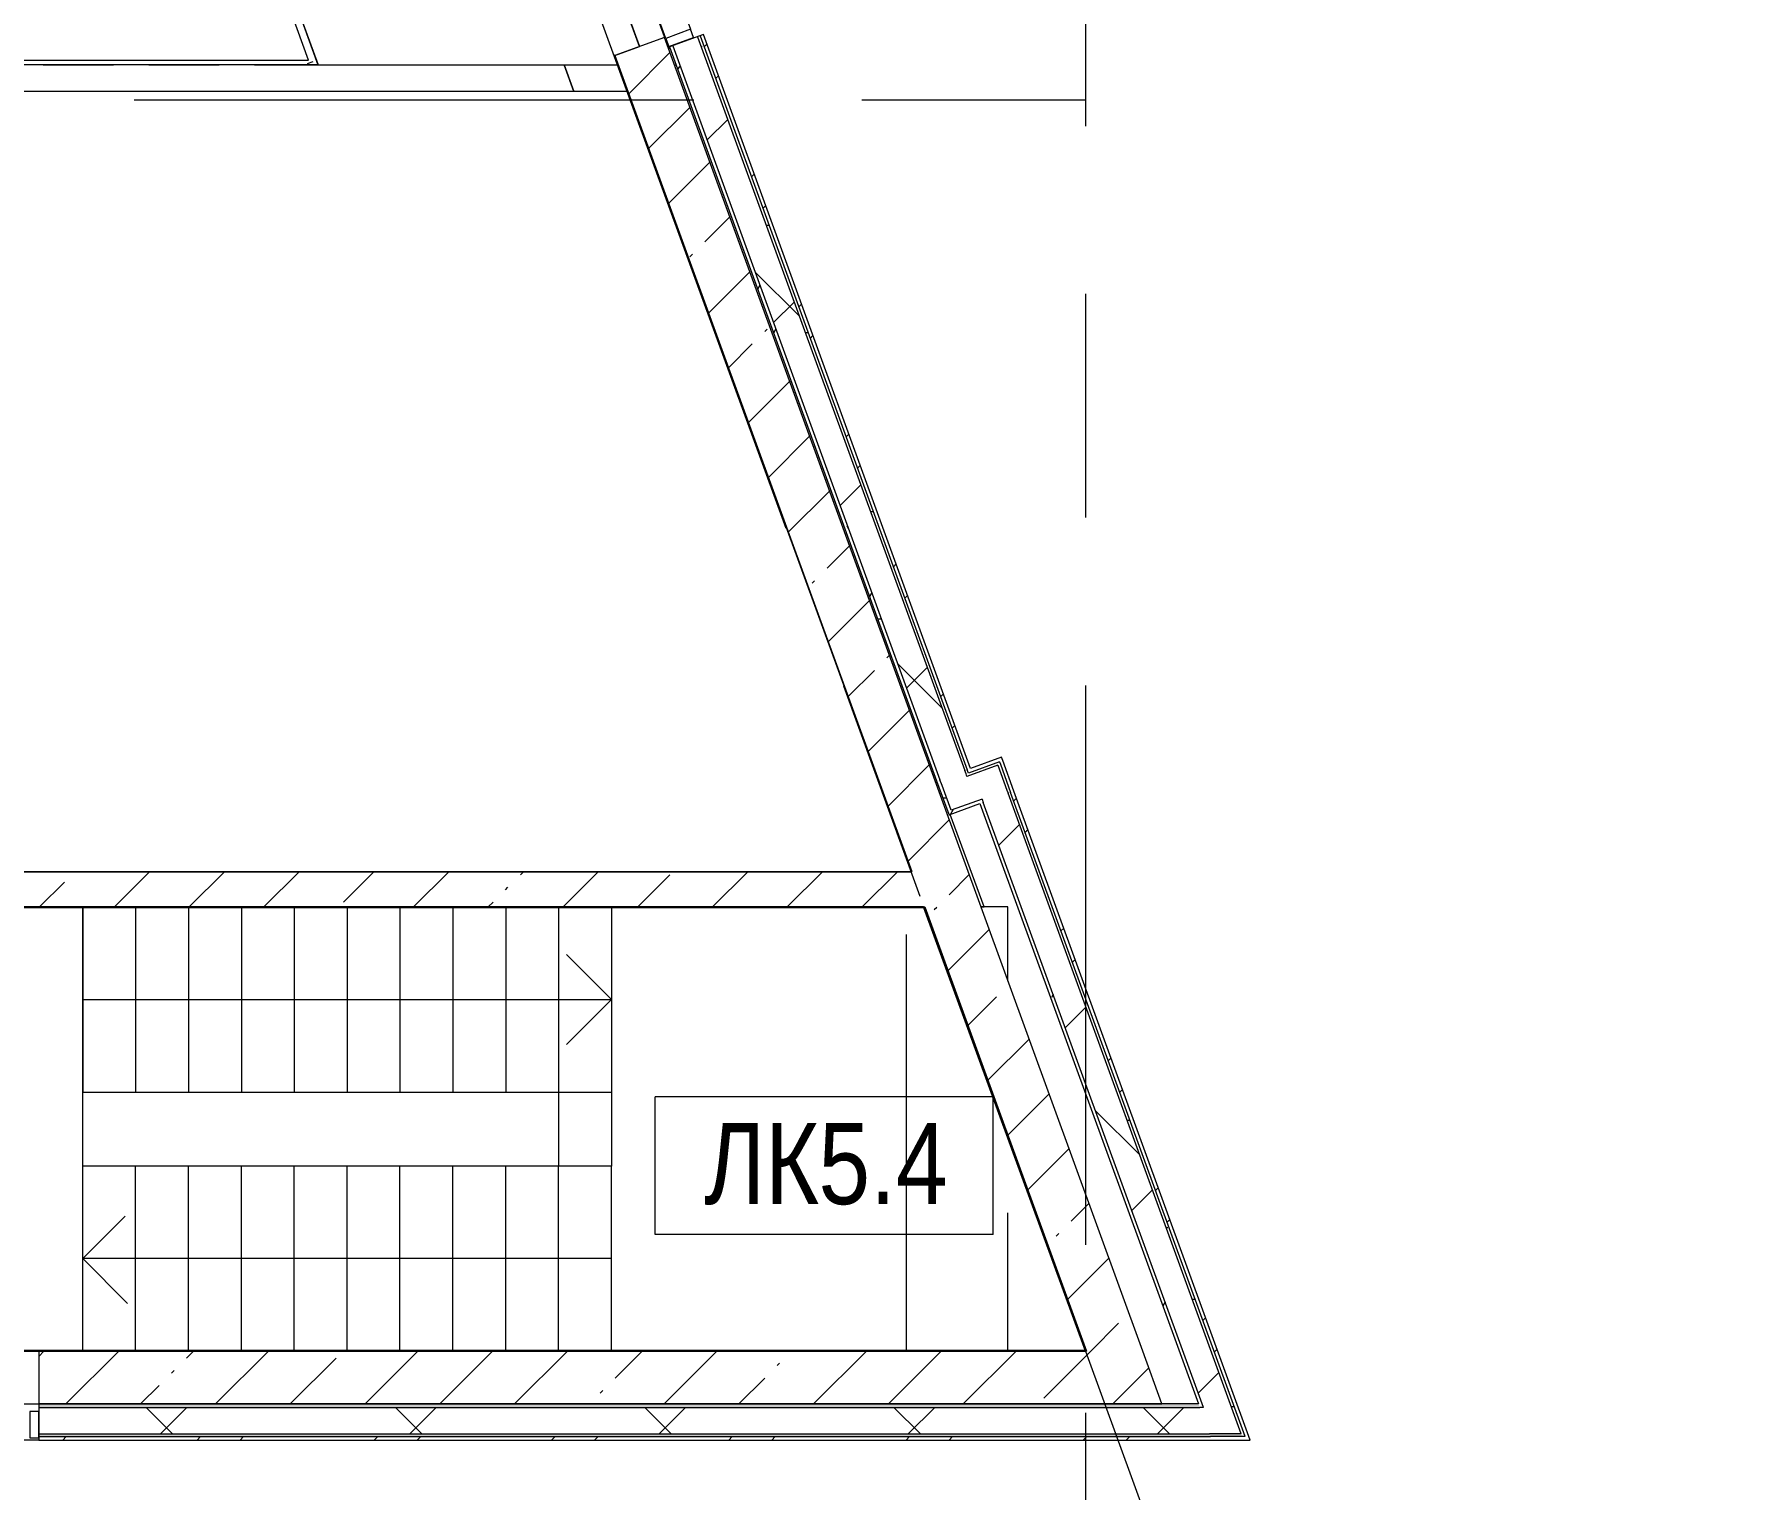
# Model space of a CAD drawing. Header units: millimetres. Extents: x 48966 to 294585, y -43515 to 30344.
# Drawn here: x 252252 to 261986, y -32170 to -23910 of the extents above; entities that cross this region are included whole.
import ezdxf

# ---------------------------------------------------------------- set-up
doc = ezdxf.new("R2010")
doc.units = ezdxf.units.MM
for name, pattern in [('IMPORT-01 Штриховая _2 мм_', [600, 400, -200]), ('Осевые', [6350, 1270, -952.5, 3175, -952.5]), ('Сверху', [793.75, 476.25, -317.5])]:
    doc.linetypes.add(name, pattern=pattern)
for name, color, linetype, lineweight in [('_Разделитель помещений_', 7, 'IMPORT-01 Штриховая _2 мм_', 9), ('Импосты витража', 7, 'Continuous', 9), ('Импосты витража-1', 7, 'Continuous', 18), ('Контуры', 7, 'Continuous', 9), ('Линии подступенков-1', 7, 'Continuous', 9), ('Линии свеса', 7, 'Continuous', 9), ('Марки помещений', 7, 'Continuous', 9), ('Общие ребра', 7, 'Continuous', 9), ('Ограждение', 7, 'Continuous', 9), ('Окна', 7, 'Continuous', 9), ('Окна-1', 7, 'Сверху', 9), ('Оси-2', 7, 'Осевые', 9), ('Перекрытия', 7, 'Continuous', 9), ('Поручни', 7, 'Continuous', 9), ('Стены', 7, 'Continuous', 9), ('Стены-1', 7, 'Continuous', 18), ('Черная _1 сплошная', 7, 'Continuous', 9), ('Штриховка разреза-1', 7, 'Continuous', 9)]:
    doc.layers.add(name, color=color, linetype=linetype, lineweight=lineweight)
doc.styles.add('Arial Narrow_1', font='Arial Narrow.ttf', dxfattribs={"height": 460})
pattern_1 = [(45, (108045.05, 0), (-424.264, 424.264), [600, -100, 20, -100]), (45, (108045.05, 424), (-424.264, 424.264), [])]
pattern_2 = [(0, (108045.05, 0), (812.8, 203.2), [67.056, -542.544, 67.056, -542.544, -3251.2]), (0, (108045.05, 0), (812.8, 203.2), [-1219.2, 67.056, -1152.144, 67.056, -542.544, -1422.4]), (0, (108045.05, 0), (812.8, 203.2), [-3048, 67.056, -339.344, 67.056, -948.944]), (120, (108349.85, 101.6), (-582.37636, 602.30545), [67.056, -542.544, 67.056, -542.544, -3251.2]), (120, (108349.85, 101.6), (-582.37636, 602.30545), [-1219.2, 67.056, -1152.144, 67.056, -542.544, -1422.4]), (120, (108349.85, 101.6), (-582.37636, 602.30545), [-3048, 67.056, -339.344, 67.056, -948.944]), (240, (108451.45, 508), (-230.42364, -805.50545), [67.056, -542.544, 67.056, -542.544, -3251.2]), (240, (108451.45, 508), (-230.42364, -805.50545), [-1219.2, 67.056, -1152.144, 67.056, -542.544, -1422.4]), (240, (108451.45, 508), (-230.42364, -805.50545), [-3048, 67.056, -339.344, 67.056, -948.944])]
pattern_3 = [(45, (108045.05, 0), (-502.8943, 502.8943), []), (45, (108045.05, 762), (-502.8943, 502.8943), [])]
pattern_4 = [(45, (108045, 0), (-707.107, 707.107), []), (135, (108045, 0), (-707.107, -707.107), [])]

# ---------------------------------------------------------------- blocks, each defined once
blk = doc.blocks.new('Перекрытие на отм_5 - Перекрытие на отм_-6100-873754-План 4-го этажа на отм_ _6_600')
at = {"layer": 'Перекрытия'}
for p, q in [((143471.7, -17628.7), (145816.6, -24084.1)), ((145816.6, -24084.1), (141856.6, -24084.1)), ((147268.7, -24234.1), (147214.1, -24084.1))]:
    blk.add_line(p, q, dxfattribs=at)
blk = doc.blocks.new('M_Окно-Квадратный проем - 1200 x 11450 mm-1434535-План 4-го этажа на отм_ _6_600')
at = {"layer": 'Окна'}
for p, q in [((-608.2, -102.5), (-608.2, 102.5)), ((591.8, 102.5), (591.8, -102.5))]:
    blk.add_line(p, q, dxfattribs=at)
at = {"layer": 'Окна-1'}
for p, q in [((-608.2, 102.5), (591.8, 102.5)), ((591.8, -102.5), (-608.2, -102.5))]:
    blk.add_line(p, q, dxfattribs=at)
blk = doc.blocks.new('Прямоугольный импост - Прямоугольный импост 1-V45-План 4-го этажа на отм_ _6_600')
at = {"layer": 'Импосты витража-1'}
for p, q in [((-50, 75), (0, 75)), ((-50, -75), (-50, 75)), ((0, 75), (0, -75)), ((0, -75), (-50, -75))]:
    blk.add_line(p, q, dxfattribs=at)
blk = doc.blocks.new('Прямоугольный импост - Прямоугольный черный-8339250-План 4-го этажа на отм_ _6_600')
at = {"layer": 'Импосты витража-1'}
for p, q in [((-50, 75), (0, 75)), ((-50, -75), (-50, 75)), ((0, 75), (0, -75)), ((0, -75), (-50, -75))]:
    blk.add_line(p, q, dxfattribs=at)
blk = doc.blocks.new('Прямоугольный импост - Прямоугольный черный-8339227-План 4-го этажа на отм_ _6_600')
at = {"layer": 'Импосты витража'}
for p, q in [((147790, -23932.9), (147529.2, -23222.3)), ((147670, -23170.6), (147930.8, -23881.2)), ((147930.8, -23881.2), (147790, -23932.9))]:
    blk.add_line(p, q, dxfattribs=at)
blk = doc.blocks.new('Ограждение - Ограждение-7229829-План 4-го этажа на отм_ _6_600')
at = {"layer": 'Поручни'}
for p, q in [((145763.6, -24057.1), (144387.4, -20275.8)), ((141261.6, -24057.1), (145763.6, -24057.1)), ((145809.4, -24084.1), (145815.8, -24081.8))]:
    blk.add_line(p, q, dxfattribs=at)
blk = doc.blocks.new('Марка помещения_Р - Марка помещения-4575829-План 4-го этажа на отм_ _6_600')
at = {"layer": 'Марки помещений'}
for p, q in [((-4.79375, -1.95625), (-4.79375, 1.95625)), ((4.79375, 1.95625), (-4.79375, 1.95625)), ((4.79375, -1.95625), (4.79375, 1.95625)), ((4.79375, -1.95625), (-4.79375, -1.95625))]:
    blk.add_line(p, q, dxfattribs=at)

msp = doc.modelspace()

# ---------------------------------------------------------------- hatches: boundary and pattern name
at = {"layer": 'Штриховка разреза-1'}
h = msp.add_hatch(dxfattribs=at)
h.set_pattern_fill('FP_4', color=256, style=0, pattern_type=2)
h.set_pattern_definition(pattern_1)
h.paths.add_polyline_path([(258221.9, -31383.5), (258541.2, -31383.5), (255827.4, -23927.5), (255545.5, -24030.1), (257673.6, -29877.2)], flags=0)
h = msp.add_hatch(dxfattribs=at)
h.set_pattern_fill('FP_3', color=256, style=0, pattern_type=2)
h.set_pattern_definition(pattern_4)
h.paths.add_polyline_path([(257402.9, -28173.2), (257543.9, -28121.9), (256015.9, -23923.8), (255874.9, -23975.1), (257390.9, -28140.3)], flags=0)
h = msp.add_hatch(dxfattribs=at)
h.set_pattern_fill('FP_1', color=256, style=0, pattern_type=2)
h.set_pattern_definition(pattern_2)
h.paths.add_polyline_path([(257538.7, -28107.8), (257552.8, -28102.6), (256030, -23918.7), (256015.9, -23923.8), (257531.9, -28089)], flags=0)
h = msp.add_hatch(dxfattribs=at)
h.set_pattern_fill('FP_2', color=256, style=0, pattern_type=2)
h.set_pattern_definition(pattern_3)
h.paths.add_polyline_path([(257546, -28083.8), (257564.8, -28077), (256048.8, -23911.8), (256030, -23918.7), (257380.7, -27629.8)], flags=0)
h = msp.add_hatch(dxfattribs=at)
h.set_pattern_fill('FP_1', color=256, style=0, pattern_type=2)
h.set_pattern_definition(pattern_2)
h.paths.add_polyline_path([(257435.4, -28321), (257454.2, -28314.1), (255874.9, -23975.1), (255856.1, -23981.9), (257388.3, -28191.6)], flags=0)
h = msp.add_hatch(dxfattribs=at)
h.set_pattern_fill('FP_2', color=256, style=0, pattern_type=2)
h.set_pattern_definition(pattern_3)
h.paths.add_polyline_path([(259129.6, -31888.5), (259150.9, -31888.5), (257747.2, -28031.9), (257728.4, -28038.7), (259122.3, -31868.5)], flags=0)
h = msp.add_hatch(dxfattribs=at)
h.set_pattern_fill('FP_1', color=256, style=0, pattern_type=2)
h.set_pattern_definition(pattern_2)
h.paths.add_polyline_path([(259106.3, -31868.5), (259122.3, -31868.5), (257733.5, -28052.8), (257719.4, -28058), (259100.9, -31853.5)], flags=0)
h = msp.add_hatch(dxfattribs=at)
h.set_pattern_fill('FP_3', color=256, style=0, pattern_type=2)
h.set_pattern_definition(pattern_4)
h.paths.add_polyline_path([(259100.9, -31853.5), (257770.7, -28198.9), (257629.7, -28250.2), (258941.2, -31853.5)], flags=0)
h = msp.add_hatch(dxfattribs=at)
h.set_pattern_fill('FP_1', color=256, style=0, pattern_type=2)
h.set_pattern_definition(pattern_2)
h.paths.add_polyline_path([(257442.2, -28339.8), (257636.6, -28269), (257629.7, -28250.2), (257435.4, -28321)], flags=0)
h = msp.add_hatch(dxfattribs=at)
h.set_pattern_fill('FP_1', color=256, style=0, pattern_type=2)
h.set_pattern_definition(pattern_2)
h.paths.add_polyline_path([(258865.4, -31703.5), (258886.6, -31703.5), (257636.6, -28269), (257617.8, -28275.9), (258858.1, -31683.5)], flags=0)
h = msp.add_hatch(dxfattribs=at)
h.set_pattern_fill('FP_4', color=256, style=0, pattern_type=2)
h.set_pattern_definition(pattern_1)
h.paths.add_polyline_path([(253749.7, -28862.9), (257304.5, -28862.9), (257231.7, -28662.9), (252126.7, -28662.9), (252126.7, -28862.9), (252844.2, -28862.9)], flags=0)
h.paths.add_polyline_path([(251126.7, -28862.9), (251126.7, -28662.9), (251026.7, -28662.9), (251026.7, -28862.9)], flags=0)
h = msp.add_hatch(dxfattribs=at)
h.set_pattern_fill('FP_4', color=256, style=0, pattern_type=2)
h.set_pattern_definition(pattern_1)
h.paths.add_polyline_path([(253749.7, -31683.5), (258650.3, -31683.5), (258541.2, -31383.5), (252276.7, -31383.5), (252276.7, -31683.5), (252844.2, -31683.5)], flags=0)
h.paths.add_polyline_path([(251076.7, -31683.5), (251076.7, -31383.5), (247426.7, -31383.5), (247426.7, -31683.5), (250127.4, -31683.5)], flags=0)
h = msp.add_hatch(dxfattribs=at)
h.set_pattern_fill('FP_1', color=256, style=0, pattern_type=2)
h.set_pattern_definition(pattern_2)
h.paths.add_polyline_path([(258865.4, -31703.5), (258858.1, -31683.5), (252276.7, -31683.5), (252276.7, -31703.5), (257372.1, -31703.5)], flags=0)
h.paths.add_polyline_path([(248316.2, -31703.5), (251076.7, -31703.5), (251076.7, -31683.5), (247226.7, -31683.5), (247226.7, -31703.5)], flags=0)
h.paths.add_polyline_path([(246026.7, -31703.5), (246026.7, -31683.5), (243076.7, -31683.5), (243076.7, -31703.5), (244693.9, -31703.5)], flags=0)
h.paths.add_polyline_path([(238674.2, -31703.5), (241876.7, -31703.5), (241876.7, -31683.5), (238674.2, -31683.5)], flags=0)
h.paths.add_polyline_path([(237449.3, -31703.5), (237474.2, -31703.5), (237474.2, -31683.5), (235676.7, -31683.5), (235676.7, -31703.5)], flags=0)
h.paths.add_polyline_path([(230204.6, -31703.5), (231476.7, -31703.5), (231476.7, -31683.5), (229676.7, -31683.5), (229676.7, -31703.5)], flags=0)
h.paths.add_polyline_path([(228476.7, -31703.5), (228476.7, -31683.5), (226676.7, -31683.5), (226676.7, -31703.5)], flags=0)
h.paths.add_polyline_path([(233826.9, -31703.5), (234476.7, -31703.5), (234476.7, -31683.5), (232676.7, -31683.5), (232676.7, -31703.5)], flags=0)
h.paths.add_polyline_path([(223676.7, -31703.5), (225476.7, -31703.5), (225476.7, -31683.5), (223676.7, -31683.5)], flags=0)
h.paths.add_polyline_path([(219337.6, -31703.5), (219476.7, -31703.5), (219476.7, -31683.5), (217676.7, -31683.5), (217676.7, -31703.5)], flags=0)
h.paths.add_polyline_path([(220676.7, -31703.5), (222476.7, -31703.5), (222476.7, -31683.5), (220676.7, -31683.5)], flags=0)
h.paths.add_polyline_path([(215715.3, -31703.5), (216476.7, -31703.5), (216476.7, -31683.5), (214676.7, -31683.5), (214676.7, -31703.5)], flags=0)
h.paths.add_polyline_path([(212092.9, -31703.5), (213476.7, -31703.5), (213476.7, -31683.5), (208201.7, -31683.5), (208201.7, -31703.5)], flags=0)
h.paths.add_polyline_path([(207701.7, -31703.5), (207701.7, -31683.5), (204848.3, -31683.5), (204848.3, -31703.5)], flags=0)
h = msp.add_hatch(dxfattribs=at)
h.set_pattern_fill('FP_3', color=256, style=0, pattern_type=2)
h.set_pattern_definition(pattern_4)
h.paths.add_polyline_path([(252844.2, -31853.5), (258941.2, -31853.5), (258886.6, -31703.5), (252276.7, -31703.5), (252276.7, -31853.5)], flags=0)
h.paths.add_polyline_path([(247226.7, -31853.5), (251076.7, -31853.5), (251076.7, -31703.5), (247226.7, -31703.5)], flags=0)
h.paths.add_polyline_path([(238674.2, -31853.5), (241876.7, -31853.5), (241876.7, -31703.5), (238674.2, -31703.5)], flags=0)
h.paths.add_polyline_path([(246026.7, -31853.5), (246026.7, -31703.5), (243076.7, -31703.5), (243076.7, -31853.5), (244693.9, -31853.5)], flags=0)
h.paths.add_polyline_path([(223676.7, -31853.5), (225476.7, -31853.5), (225476.7, -31703.5), (223676.7, -31703.5)], flags=0)
h.paths.add_polyline_path([(237449.3, -31853.5), (237474.2, -31853.5), (237474.2, -31703.5), (235676.7, -31703.5), (235676.7, -31853.5)], flags=0)
h.paths.add_polyline_path([(228476.7, -31853.5), (228476.7, -31703.5), (226676.7, -31703.5), (226676.7, -31853.5)], flags=0)
h.paths.add_polyline_path([(234476.7, -31853.5), (234476.7, -31703.5), (232676.7, -31703.5), (232676.7, -31853.5), (233826.9, -31853.5)], flags=0)
h.paths.add_polyline_path([(231476.7, -31853.5), (231476.7, -31703.5), (229676.7, -31703.5), (229676.7, -31853.5), (230204.6, -31853.5)], flags=0)
h.paths.add_polyline_path([(216476.7, -31853.5), (216476.7, -31703.5), (214676.7, -31703.5), (214676.7, -31853.5), (215715.3, -31853.5)], flags=0)
h.paths.add_polyline_path([(219476.7, -31853.5), (219476.7, -31703.5), (217676.7, -31703.5), (217676.7, -31853.5), (219337.6, -31853.5)], flags=0)
h.paths.add_polyline_path([(222476.7, -31853.5), (222476.7, -31703.5), (220676.7, -31703.5), (220676.7, -31853.5)], flags=0)
h.paths.add_polyline_path([(213476.7, -31853.5), (213476.7, -31703.5), (208201.7, -31703.5), (208201.7, -31853.5), (212092.9, -31853.5)], flags=0)
h.paths.add_polyline_path([(207701.7, -31853.5), (207701.7, -31703.5), (204848.3, -31703.5), (204848.3, -31853.5)], flags=0)
h = msp.add_hatch(dxfattribs=at)
h.set_pattern_fill('FP_1', color=256, style=0, pattern_type=2)
h.set_pattern_definition(pattern_2)
h.paths.add_polyline_path([(259106.3, -31868.5), (259100.9, -31853.5), (252276.7, -31853.5), (252276.7, -31868.5), (258925.4, -31868.5)], flags=0)
h.paths.add_polyline_path([(246026.7, -31868.5), (246026.7, -31853.5), (243076.7, -31853.5), (243076.7, -31868.5), (244693.9, -31868.5)], flags=0)
h.paths.add_polyline_path([(237474.2, -31868.5), (237474.2, -31853.5), (235676.7, -31853.5), (235676.7, -31868.5), (237449.3, -31868.5)], flags=0)
h.paths.add_polyline_path([(238674.2, -31868.5), (241876.7, -31868.5), (241876.7, -31853.5), (238674.2, -31853.5)], flags=0)
h.paths.add_polyline_path([(247226.7, -31868.5), (251076.7, -31868.5), (251076.7, -31853.5), (247226.7, -31853.5)], flags=0)
h.paths.add_polyline_path([(233826.9, -31868.5), (234476.7, -31868.5), (234476.7, -31853.5), (232676.7, -31853.5), (232676.7, -31868.5)], flags=0)
h.paths.add_polyline_path([(230204.6, -31868.5), (231476.7, -31868.5), (231476.7, -31853.5), (229676.7, -31853.5), (229676.7, -31868.5)], flags=0)
h.paths.add_polyline_path([(228476.7, -31868.5), (228476.7, -31853.5), (226676.7, -31853.5), (226676.7, -31868.5)], flags=0)
h.paths.add_polyline_path([(224771.1, -31868.5), (225476.7, -31868.5), (225476.7, -31853.5), (223676.7, -31853.5), (223676.7, -31868.5)], flags=0)
h.paths.add_polyline_path([(214676.7, -31868.5), (216476.7, -31868.5), (216476.7, -31853.5), (214676.7, -31853.5)], flags=0)
h.paths.add_polyline_path([(219337.6, -31868.5), (219476.7, -31868.5), (219476.7, -31853.5), (217676.7, -31853.5), (217676.7, -31868.5)], flags=0)
h.paths.add_polyline_path([(220676.7, -31868.5), (222476.7, -31868.5), (222476.7, -31853.5), (220676.7, -31853.5)], flags=0)
h.paths.add_polyline_path([(213476.7, -31868.5), (213476.7, -31853.5), (208201.7, -31853.5), (208201.7, -31868.5), (212092.9, -31868.5)], flags=0)
h.paths.add_polyline_path([(207701.7, -31868.5), (207701.7, -31853.5), (204848.3, -31853.5), (204848.3, -31868.5)], flags=0)
h = msp.add_hatch(dxfattribs=at)
h.set_pattern_fill('FP_2', color=256, style=0, pattern_type=2)
h.set_pattern_definition(pattern_3)
h.paths.add_polyline_path([(254655.3, -31888.5), (259129.6, -31888.5), (259122.3, -31868.5), (252276.7, -31868.5), (252276.7, -31888.5), (253749.7, -31888.5)], flags=0)
h.paths.add_polyline_path([(251076.7, -31888.5), (251076.7, -31868.5), (247226.7, -31868.5), (247226.7, -31888.5), (250127.4, -31888.5)], flags=0)
h.paths.add_polyline_path([(237449.3, -31888.5), (237474.2, -31888.5), (237474.2, -31868.5), (235676.7, -31868.5), (235676.7, -31888.5)], flags=0)
h.paths.add_polyline_path([(246026.7, -31888.5), (246026.7, -31868.5), (243076.7, -31868.5), (243076.7, -31888.5), (244693.9, -31888.5)], flags=0)
h.paths.add_polyline_path([(241876.7, -31888.5), (241876.7, -31868.5), (238674.2, -31868.5), (238674.2, -31888.5), (241071.6, -31888.5)], flags=0)
h.paths.add_polyline_path([(225476.7, -31888.5), (225476.7, -31868.5), (223676.7, -31868.5), (223676.7, -31888.5), (224771.1, -31888.5)], flags=0)
h.paths.add_polyline_path([(233826.9, -31888.5), (234476.7, -31888.5), (234476.7, -31868.5), (232676.7, -31868.5), (232676.7, -31888.5)], flags=0)
h.paths.add_polyline_path([(231476.7, -31888.5), (231476.7, -31868.5), (229676.7, -31868.5), (229676.7, -31888.5), (230204.6, -31888.5)], flags=0)
h.paths.add_polyline_path([(228476.7, -31888.5), (228476.7, -31868.5), (226676.7, -31868.5), (226676.7, -31888.5)], flags=0)
h.paths.add_polyline_path([(220676.7, -31888.5), (222476.7, -31888.5), (222476.7, -31868.5), (220676.7, -31868.5)], flags=0)
h.paths.add_polyline_path([(219476.7, -31888.5), (219476.7, -31868.5), (217676.7, -31868.5), (217676.7, -31888.5), (219337.6, -31888.5)], flags=0)
h.paths.add_polyline_path([(215715.3, -31888.5), (216476.7, -31888.5), (216476.7, -31868.5), (214676.7, -31868.5), (214676.7, -31888.5)], flags=0)
h.paths.add_polyline_path([(212092.9, -31888.5), (213476.7, -31888.5), (213476.7, -31868.5), (208201.7, -31868.5), (208201.7, -31888.5)], flags=0)
h.paths.add_polyline_path([(207701.7, -31888.5), (207701.7, -31868.5), (204848.3, -31868.5), (204848.3, -31888.5)], flags=0)

# ---------------------------------------------------------------- linework, layer by layer
at = {"layer": '_Разделитель помещений_'}
for p, q in [((255685.4, -23976.1), (255083.8, -22318.2)), ((249901.7, -24084.1), (255560.9, -24084.1)), ((255884.4, -24084.1), (255893.3, -24084.1))]:
    msp.add_line(p, q, dxfattribs=at)
at = {"layer": 'Контуры'}
for p, q in [((253832.8, -24065.4), (253801, -24077)), ((252526.7, -28862.9), (251026.7, -28862.9)), ((252526.7, -28862.9), (251026.7, -28862.9)), ((252526.7, -28862.9), (251026.7, -28862.9)), ((252326.7, -28862.9), (251026.7, -28862.9)), ((252526.7, -28862.9), (251026.7, -28862.9)), ((252526.7, -28862.9), (251026.7, -28862.9)), ((252326.7, -28862.9), (255026.7, -28862.9)), ((252526.7, -28862.9), (252526.7, -29912.9)), ((252526.7, -28862.9), (252526.7, -29912.9)), ((252526.7, -28862.9), (252526.7, -29912.9)), ((252526.7, -28862.9), (255526.7, -28862.9)), ((252526.7, -28862.9), (255526.7, -28862.9)), ((252526.7, -28862.9), (255226.7, -28862.9)), ((252526.7, -28862.9), (256426.7, -28862.9)), ((252526.7, -28862.9), (255226.7, -28862.9)), ((252826.7, -28862.9), (255526.7, -28862.9)), ((257144.8, -28862.9), (255026.7, -28862.9)), ((257144.8, -28862.9), (255226.7, -28862.9)), ((257144.8, -28862.9), (255226.7, -28862.9)), ((255226.7, -28862.9), (255226.7, -29912.9)), ((257144.8, -28862.9), (255526.7, -28862.9)), ((257144.8, -28862.9), (255526.7, -28862.9)), ((257123.8, -28862.9), (255526.7, -28862.9)), ((257144.8, -28862.9), (256426.7, -28862.9)), ((257776.7, -28862.9), (257623.7, -28862.9)), ((257776.7, -29283.1), (257776.7, -28862.9)), ((257201.7, -31382.9), (257201.7, -29019)), ((257201.7, -31382.9), (257201.7, -29019)), ((257201.7, -31382.9), (257201.7, -29019)), ((257201.7, -31382.9), (257201.7, -29019)), ((252526.7, -30332.9), (252526.7, -29912.9)), ((252526.7, -30332.9), (252526.7, -29912.9)), ((252526.7, -30332.9), (252526.7, -29912.9)), ((252526.7, -30332.9), (252526.7, -29912.9)), ((252526.7, -30332.9), (252526.7, -29912.9)), ((252526.7, -29912.9), (255526.7, -29912.9)), ((252526.7, -29912.9), (255526.7, -29912.9)), ((252526.7, -29912.9), (255226.7, -29912.9)), ((252526.7, -29912.9), (255026.7, -29912.9)), ((252526.7, -29912.9), (255226.7, -29912.9)), ((252526.7, -29912.9), (255226.7, -29912.9)), ((252826.7, -29912.9), (255226.7, -29912.9)), ((255026.7, -29912.9), (255226.7, -29912.9)), ((255226.7, -29912.9), (255226.7, -30332.9)), ((255226.7, -29912.9), (255226.7, -30332.9)), ((255526.7, -29912.9), (255526.7, -30332.9)), ((255526.7, -29912.9), (255526.7, -30332.9)), ((252526.7, -31382.9), (252526.7, -30332.9)), ((252526.7, -31382.9), (252526.7, -30332.9)), ((252526.7, -31382.9), (252526.7, -30332.9)), ((252526.7, -31382.9), (252526.7, -30332.9)), ((252526.7, -31382.9), (252526.7, -30332.9)), ((252526.7, -31382.9), (252526.7, -30332.9)), ((252526.7, -31382.9), (252526.7, -30332.9)), ((255526.7, -30332.9), (252526.7, -30332.9)), ((255526.7, -30332.9), (252526.7, -30332.9)), ((255226.7, -30332.9), (252526.7, -30332.9)), ((255226.7, -30332.9), (252526.7, -30332.9)), ((255226.7, -30332.9), (252526.7, -30332.9)), ((255226.7, -30332.9), (252526.7, -30332.9)), ((255226.7, -30332.9), (252526.7, -30332.9)), ((255226.7, -31382.9), (255226.7, -30332.9)), ((255226.7, -31382.9), (255226.7, -30332.9)), ((255526.7, -31382.9), (255526.7, -30332.9)), ((257776.7, -31382.9), (257776.7, -30598.8)), ((251026.7, -31382.9), (252526.7, -31382.9)), ((251026.7, -31382.9), (252526.7, -31382.9)), ((251026.7, -31382.9), (252526.7, -31382.9)), ((251026.7, -31382.9), (252526.7, -31382.9)), ((251026.7, -31382.9), (252526.7, -31382.9)), ((251026.7, -31382.9), (252526.7, -31382.9)), ((255526.7, -31382.9), (252526.7, -31382.9)), ((255526.7, -31382.9), (252526.7, -31382.9)), ((255226.7, -31382.9), (252526.7, -31382.9)), ((255226.7, -31382.9), (252526.7, -31382.9)), ((256726.7, -31382.9), (252526.7, -31382.9)), ((255526.7, -31382.9), (252526.7, -31382.9)), ((255526.7, -31382.9), (252526.7, -31382.9)), ((255226.7, -31382.9), (257201.7, -31382.9)), ((255226.7, -31382.9), (257201.7, -31382.9)), ((255526.7, -31382.9), (257201.7, -31382.9)), ((255526.7, -31382.9), (257201.7, -31382.9)), ((255526.7, -31382.9), (257201.7, -31382.9)), ((255526.7, -31382.9), (257123.8, -31382.9)), ((256726.7, -31382.9), (257776.7, -31382.9))]:
    msp.add_line(p, q, dxfattribs=at)
at = {"layer": 'Линии подступенков-1'}
for p, q in [((252526.7, -28862.9), (252526.7, -29912.9)), ((252526.7, -28862.9), (252526.7, -29912.9)), ((252526.7, -28862.9), (252526.7, -29912.9)), ((252826.7, -28862.9), (252826.7, -29912.9)), ((252826.7, -28862.9), (252826.7, -29912.9)), ((252826.7, -28862.9), (252826.7, -29912.9)), ((253126.7, -28862.9), (253126.7, -29912.9)), ((253126.7, -28862.9), (253126.7, -29912.9)), ((253126.7, -28862.9), (253126.7, -29912.9)), ((253426.7, -28862.9), (253426.7, -29912.9)), ((253426.7, -28862.9), (253426.7, -29912.9)), ((253426.7, -28862.9), (253426.7, -29912.9)), ((253726.7, -28862.9), (253726.7, -29912.9)), ((253726.7, -28862.9), (253726.7, -29912.9)), ((253726.7, -28862.9), (253726.7, -29912.9)), ((254026.7, -28862.9), (254026.7, -29912.9)), ((254026.7, -28862.9), (254026.7, -29912.9)), ((254026.7, -28862.9), (254026.7, -29912.9)), ((254326.7, -28862.9), (254326.7, -29912.9)), ((254326.7, -28862.9), (254326.7, -29912.9)), ((254326.7, -28862.9), (254326.7, -29912.9)), ((254626.7, -28862.9), (254626.7, -29912.9)), ((254626.7, -28862.9), (254626.7, -29912.9)), ((254626.7, -28862.9), (254626.7, -29912.9)), ((254926.7, -28862.9), (254926.7, -29912.9)), ((254926.7, -28862.9), (254926.7, -29912.9)), ((254926.7, -28862.9), (254926.7, -29912.9)), ((255226.7, -28862.9), (255226.7, -29912.9)), ((255226.7, -28862.9), (255226.7, -29912.9)), ((255226.7, -28862.9), (255226.7, -29912.9)), ((255526.7, -28862.9), (255526.7, -29912.9)), ((255526.7, -28862.9), (255526.7, -29912.9)), ((252526.7, -31382.9), (252526.7, -30332.9)), ((252526.7, -31382.9), (252526.7, -30332.9)), ((252526.7, -31382.9), (252526.7, -30332.9)), ((252526.7, -31382.9), (252526.7, -30332.9)), ((252526.7, -31382.9), (252526.7, -30332.9)), ((252526.7, -31382.9), (252526.7, -30332.9)), ((252826.7, -31382.9), (252826.7, -30332.9)), ((252826.7, -31382.9), (252826.7, -30332.9)), ((252826.7, -31382.9), (252826.7, -30332.9)), ((252826.7, -31382.9), (252826.7, -30332.9)), ((252826.7, -31382.9), (252826.7, -30332.9)), ((252826.7, -31382.9), (252826.7, -30332.9)), ((252826.7, -31382.9), (252826.7, -30332.9)), ((253126.7, -31382.9), (253126.7, -30332.9)), ((253126.7, -31382.9), (253126.7, -30332.9)), ((253126.7, -31382.9), (253126.7, -30332.9)), ((253126.7, -31382.9), (253126.7, -30332.9)), ((253126.7, -31382.9), (253126.7, -30332.9)), ((253126.7, -31382.9), (253126.7, -30332.9)), ((253126.7, -31382.9), (253126.7, -30332.9)), ((253426.7, -31382.9), (253426.7, -30332.9)), ((253426.7, -31382.9), (253426.7, -30332.9)), ((253426.7, -31382.9), (253426.7, -30332.9)), ((253426.7, -31382.9), (253426.7, -30332.9)), ((253426.7, -31382.9), (253426.7, -30332.9)), ((253426.7, -31382.9), (253426.7, -30332.9)), ((253426.7, -31382.9), (253426.7, -30332.9)), ((253726.7, -31382.9), (253726.7, -30332.9)), ((253726.7, -31382.9), (253726.7, -30332.9)), ((253726.7, -31382.9), (253726.7, -30332.9)), ((253726.7, -31382.9), (253726.7, -30332.9)), ((253726.7, -31382.9), (253726.7, -30332.9)), ((253726.7, -31382.9), (253726.7, -30332.9)), ((253726.7, -31382.9), (253726.7, -30332.9)), ((254026.7, -31382.9), (254026.7, -30332.9)), ((254026.7, -31382.9), (254026.7, -30332.9)), ((254026.7, -31382.9), (254026.7, -30332.9)), ((254026.7, -31382.9), (254026.7, -30332.9)), ((254026.7, -31382.9), (254026.7, -30332.9)), ((254026.7, -31382.9), (254026.7, -30332.9)), ((254026.7, -31382.9), (254026.7, -30332.9)), ((254326.7, -31382.9), (254326.7, -30332.9)), ((254326.7, -31382.9), (254326.7, -30332.9)), ((254326.7, -31382.9), (254326.7, -30332.9)), ((254326.7, -31382.9), (254326.7, -30332.9)), ((254326.7, -31382.9), (254326.7, -30332.9)), ((254326.7, -31382.9), (254326.7, -30332.9)), ((254326.7, -31382.9), (254326.7, -30332.9)), ((254626.7, -31382.9), (254626.7, -30332.9)), ((254626.7, -31382.9), (254626.7, -30332.9)), ((254626.7, -31382.9), (254626.7, -30332.9)), ((254626.7, -31382.9), (254626.7, -30332.9)), ((254626.7, -31382.9), (254626.7, -30332.9)), ((254626.7, -31382.9), (254626.7, -30332.9)), ((254626.7, -31382.9), (254626.7, -30332.9)), ((254926.7, -31382.9), (254926.7, -30332.9)), ((254926.7, -31382.9), (254926.7, -30332.9)), ((254926.7, -31382.9), (254926.7, -30332.9)), ((254926.7, -31382.9), (254926.7, -30332.9)), ((254926.7, -31382.9), (254926.7, -30332.9)), ((254926.7, -31382.9), (254926.7, -30332.9)), ((254926.7, -31382.9), (254926.7, -30332.9)), ((255226.7, -31382.9), (255226.7, -30332.9)), ((255226.7, -31382.9), (255226.7, -30332.9)), ((255226.7, -31382.9), (255226.7, -30332.9)), ((255226.7, -31382.9), (255226.7, -30332.9)), ((255226.7, -31382.9), (255226.7, -30332.9)), ((255226.7, -31382.9), (255226.7, -30332.9)), ((255226.7, -31382.9), (255226.7, -30332.9)), ((255526.7, -31382.9), (255526.7, -30332.9)), ((255526.7, -31382.9), (255526.7, -30332.9))]:
    msp.add_line(p, q, dxfattribs=at)
at = {"layer": 'Линии свеса'}
for p, q in [((252826.7, -28862.9), (252826.7, -29912.9)), ((252826.7, -28862.9), (252826.7, -29912.9)), ((252826.7, -28862.9), (252826.7, -29912.9)), ((253126.7, -28862.9), (253126.7, -29912.9)), ((253126.7, -28862.9), (253126.7, -29912.9)), ((253126.7, -28862.9), (253126.7, -29912.9)), ((253426.7, -28862.9), (253426.7, -29912.9)), ((253426.7, -28862.9), (253426.7, -29912.9)), ((253426.7, -28862.9), (253426.7, -29912.9)), ((253726.7, -28862.9), (253726.7, -29912.9)), ((253726.7, -28862.9), (253726.7, -29912.9)), ((253726.7, -28862.9), (253726.7, -29912.9)), ((254026.7, -28862.9), (254026.7, -29912.9)), ((254026.7, -28862.9), (254026.7, -29912.9)), ((254026.7, -28862.9), (254026.7, -29912.9)), ((254326.7, -28862.9), (254326.7, -29912.9)), ((254326.7, -28862.9), (254326.7, -29912.9)), ((254326.7, -28862.9), (254326.7, -29912.9)), ((254626.7, -28862.9), (254626.7, -29912.9)), ((254626.7, -28862.9), (254626.7, -29912.9)), ((254626.7, -28862.9), (254626.7, -29912.9)), ((254926.7, -28862.9), (254926.7, -29912.9)), ((254926.7, -28862.9), (254926.7, -29912.9)), ((254926.7, -28862.9), (254926.7, -29912.9)), ((255226.7, -28862.9), (255226.7, -29912.9)), ((255226.7, -28862.9), (255226.7, -29912.9)), ((252826.7, -31382.9), (252826.7, -30332.9)), ((252826.7, -31382.9), (252826.7, -30332.9)), ((252826.7, -31382.9), (252826.7, -30332.9)), ((252826.7, -31382.9), (252826.7, -30332.9)), ((252826.7, -31382.9), (252826.7, -30332.9)), ((252826.7, -31382.9), (252826.7, -30332.9)), ((252826.7, -31382.9), (252826.7, -30332.9)), ((253126.7, -31382.9), (253126.7, -30332.9)), ((253126.7, -31382.9), (253126.7, -30332.9)), ((253126.7, -31382.9), (253126.7, -30332.9)), ((253126.7, -31382.9), (253126.7, -30332.9)), ((253126.7, -31382.9), (253126.7, -30332.9)), ((253126.7, -31382.9), (253126.7, -30332.9)), ((253126.7, -31382.9), (253126.7, -30332.9)), ((253426.7, -31382.9), (253426.7, -30332.9)), ((253426.7, -31382.9), (253426.7, -30332.9)), ((253426.7, -31382.9), (253426.7, -30332.9)), ((253426.7, -31382.9), (253426.7, -30332.9)), ((253426.7, -31382.9), (253426.7, -30332.9)), ((253426.7, -31382.9), (253426.7, -30332.9)), ((253426.7, -31382.9), (253426.7, -30332.9)), ((253726.7, -31382.9), (253726.7, -30332.9)), ((253726.7, -31382.9), (253726.7, -30332.9)), ((253726.7, -31382.9), (253726.7, -30332.9)), ((253726.7, -31382.9), (253726.7, -30332.9)), ((253726.7, -31382.9), (253726.7, -30332.9)), ((253726.7, -31382.9), (253726.7, -30332.9)), ((253726.7, -31382.9), (253726.7, -30332.9)), ((254026.7, -31382.9), (254026.7, -30332.9)), ((254026.7, -31382.9), (254026.7, -30332.9)), ((254026.7, -31382.9), (254026.7, -30332.9)), ((254026.7, -31382.9), (254026.7, -30332.9)), ((254026.7, -31382.9), (254026.7, -30332.9)), ((254026.7, -31382.9), (254026.7, -30332.9)), ((254026.7, -31382.9), (254026.7, -30332.9)), ((254326.7, -31382.9), (254326.7, -30332.9)), ((254326.7, -31382.9), (254326.7, -30332.9)), ((254326.7, -31382.9), (254326.7, -30332.9)), ((254326.7, -31382.9), (254326.7, -30332.9)), ((254326.7, -31382.9), (254326.7, -30332.9)), ((254326.7, -31382.9), (254326.7, -30332.9)), ((254326.7, -31382.9), (254326.7, -30332.9)), ((254626.7, -31382.9), (254626.7, -30332.9)), ((254626.7, -31382.9), (254626.7, -30332.9)), ((254626.7, -31382.9), (254626.7, -30332.9)), ((254626.7, -31382.9), (254626.7, -30332.9)), ((254626.7, -31382.9), (254626.7, -30332.9)), ((254626.7, -31382.9), (254626.7, -30332.9)), ((254626.7, -31382.9), (254626.7, -30332.9)), ((254926.7, -31382.9), (254926.7, -30332.9)), ((254926.7, -31382.9), (254926.7, -30332.9)), ((254926.7, -31382.9), (254926.7, -30332.9)), ((254926.7, -31382.9), (254926.7, -30332.9)), ((254926.7, -31382.9), (254926.7, -30332.9)), ((254926.7, -31382.9), (254926.7, -30332.9)), ((254926.7, -31382.9), (254926.7, -30332.9)), ((255226.7, -31382.9), (255226.7, -30332.9)), ((255226.7, -31382.9), (255226.7, -30332.9)), ((255226.7, -31382.9), (255226.7, -30332.9)), ((255226.7, -31382.9), (255226.7, -30332.9)), ((255226.7, -31382.9), (255226.7, -30332.9))]:
    msp.add_line(p, q, dxfattribs=at)
at = {"layer": 'Общие ребра'}
for p, q in [((255827.4, -23927.5), (255545.5, -24030.1)), ((256015.9, -23923.8), (257531.9, -28089)), ((256030, -23918.7), (257546, -28083.8)), ((255545.5, -24030.1), (257230.9, -28660.9)), ((257230.9, -28660.9), (255545.5, -24030.1)), ((255874.9, -23975.1), (257390.9, -28140.3)), ((257538.7, -28107.8), (257531.9, -28089)), ((257543.9, -28121.9), (257538.7, -28107.8)), ((257719.4, -28058), (257543.9, -28121.9)), ((257552.8, -28102.6), (257546, -28083.8)), ((257728.4, -28038.7), (257552.8, -28102.6)), ((257719.4, -28058), (257770.7, -28198.9)), ((257728.4, -28038.7), (257733.5, -28052.8)), ((257733.5, -28052.8), (257791.6, -28212.6)), ((257402.9, -28173.2), (257390.9, -28140.3)), ((257454.2, -28314.1), (257402.9, -28173.2)), ((257770.7, -28198.9), (257777.5, -28217.7)), ((259100.9, -31853.5), (257777.5, -28217.7)), ((259122.3, -31868.5), (257791.6, -28212.6)), ((257629.7, -28250.2), (257454.2, -28314.1)), ((257629.7, -28250.2), (257636.6, -28269)), ((258886.6, -31703.5), (257636.6, -28269)), ((257231.7, -28662.9), (252126.7, -28662.9)), ((252126.7, -28862.9), (257297.3, -28862.9)), ((257297.3, -28862.9), (252126.7, -28862.9)), ((252276.7, -31703.5), (258865.4, -31703.5)), ((258886.6, -31703.5), (258865.4, -31703.5)), ((252276.7, -31853.5), (258920, -31853.5)), ((252276.7, -31868.5), (258925.4, -31868.5)), ((258941.2, -31853.5), (258920, -31853.5)), ((259106.3, -31868.5), (258925.4, -31868.5)), ((259100.9, -31853.5), (258941.2, -31853.5)), ((259122.3, -31868.5), (259106.3, -31868.5))]:
    msp.add_line(p, q, dxfattribs=at)
at = {"layer": 'Оси-2'}
for p, q in [((237296.3, 26095.3), (261985.6, -41737.8)), ((258216.7, 25417.1), (258216.7, -41737.8)), ((258216.7, -24282.9), (199731.8, -24282.9)), ((258216.7, -31382.9), (199731.8, -31382.9))]:
    msp.add_line(p, q, dxfattribs=at)
at = {"layer": 'Перекрытия'}
for p, q in [((251448.5, -17440.8), (253861.7, -24084.1)), ((255686.1, -23978.9), (255081.9, -22318.9)), ((255545.5, -24030.1), (255686.1, -23978.9)), ((255565.1, -24084.1), (255545.5, -24030.1)), ((255863.4, -23979.3), (255862.2, -23976.2)), ((253861.7, -24084.1), (255560.9, -24084.1)), ((255259.2, -24084.1), (255313.8, -24234.1)), ((255617.6, -24234.1), (249901.7, -24234.1)), ((257231.7, -28662.9), (255619.7, -24234.1)), ((257640.8, -28862.9), (257449.5, -28337.1)), ((252126.7, -28662.9), (257231.7, -28662.9)), ((251026.7, -28862.9), (257304.5, -28862.9)), ((252526.7, -28862.9), (251056.7, -28862.9)), ((252526.7, -31382.9), (252526.7, -28862.9)), ((257623.7, -28862.9), (257640.8, -28862.9)), ((251056.7, -31382.9), (252526.7, -31382.9))]:
    msp.add_line(p, q, dxfattribs=at)
at = {"layer": 'Стены'}
for p, q in [((255686.1, -23978.9), (255084.3, -22325.4)), ((255248.5, -22335), (255852.1, -23993.4)), ((258171.5, -31683.5), (258490.7, -31683.5))]:
    msp.add_line(p, q, dxfattribs=at)
at = {"layer": 'Стены-1'}
for p, q in [((258541.2, -31383.5), (255827.4, -23927.5)), ((256048.8, -23911.8), (255856.1, -23981.9)), ((257564.8, -28077), (256048.8, -23911.8)), ((255544.8, -24028.2), (255542.9, -24028.9)), ((255542.9, -24028.9), (257228.8, -28660.9)), ((255856.1, -23981.9), (257372.1, -28147.1)), ((257740.3, -28013.1), (257564.8, -28077)), ((257747.2, -28031.9), (257740.3, -28013.1)), ((257810.4, -28205.8), (257747.2, -28031.9)), ((257372.1, -28147.1), (257435.4, -28321)), ((259150.9, -31888.5), (257810.4, -28205.8)), ((257435.4, -28321), (257442.2, -28339.8)), ((257442.2, -28339.8), (257617.8, -28275.9)), ((257617.8, -28275.9), (258858.1, -31683.5)), ((252126.7, -28864.9), (257298.1, -28864.9)), ((257297.3, -28862.9), (257304.5, -28862.9)), ((257297.8, -28864.3), (257297.3, -28862.9)), ((257299.7, -28863.6), (257297.8, -28864.3)), ((257298.1, -28864.9), (258214.3, -31382.2)), ((258216.2, -31381.5), (257299.7, -28863.6)), ((257304.5, -28862.9), (258221.9, -31383.5)), ((258215.2, -31380.9), (251127.7, -31380.9)), ((251127.7, -31382.9), (258215.2, -31382.9)), ((258221.9, -31383.5), (252276.7, -31383.5)), ((252276.7, -31383.5), (252276.7, -31683.5)), ((258214.3, -31382.2), (258216.2, -31381.5)), ((258215.2, -31382.9), (258215.2, -31380.9)), ((258650.3, -31683.5), (258541.2, -31383.5)), ((258858.1, -31683.5), (252276.7, -31683.5)), ((252276.7, -31683.5), (252276.7, -31888.5)), ((252276.7, -31683.5), (258650.3, -31683.5)), ((252276.7, -31888.5), (258932.7, -31888.5)), ((258932.7, -31888.5), (259129.6, -31888.5)), ((259129.6, -31888.5), (259150.9, -31888.5))]:
    msp.add_line(p, q, dxfattribs=at)
at = {"layer": 'Черная _1 сплошная'}
for p, q in [((255526.7, -29387.9), (255272.1, -29133.3)), ((252526.7, -29387.9), (255526.7, -29387.9)), ((255526.7, -29387.9), (255272.1, -29642.4)), ((252526.7, -29912.9), (255526.7, -29912.9)), ((252526.7, -30332.9), (252526.7, -29912.9)), ((255526.7, -29912.9), (255526.7, -30332.9)), ((255526.7, -30332.9), (252526.7, -30332.9)), ((252526.7, -30857.9), (252767.1, -30617.5)), ((255526.7, -30857.9), (252526.7, -30857.9)), ((252526.7, -30857.9), (252781.2, -31112.4))]:
    msp.add_line(p, q, dxfattribs=at)

# ---------------------------------------------------------------- block references
at = {"layer": 'Импосты витража'}
msp.add_blockref('Прямоугольный импост - Прямоугольный черный-8339227-План 4-го этажа на отм_ _6_600', (108045, 0), dxfattribs=at)
at = {"layer": 'Импосты витража', "extrusion": (0, 0, -1)}
for name, p, rotation in [('Прямоугольный импост - Прямоугольный черный-8339250-План 4-го этажа на отм_ _6_600', (-255922.7, -23954), 249.8415281392675), ('Прямоугольный импост - Прямоугольный импост 1-V45-План 4-го этажа на отм_ _6_600', (-252276.7, -31800.9), 180)]:
    msp.add_blockref(name, p, dxfattribs=dict(at, rotation=rotation))
at = {"layer": 'Марки помещений', "xscale": 199.9999999999999, "yscale": 199.9999999999999, "zscale": 199.9999999999999}
msp.add_blockref('Марка помещения_Р - Марка помещения-4575829-План 4-го этажа на отм_ _6_600', (256734.3, -30331.2), dxfattribs=at)
at = {"layer": 'Ограждение'}
msp.add_blockref('Ограждение - Ограждение-7229829-План 4-го этажа на отм_ _6_600', (108045, 0), dxfattribs=at)
at = {"layer": 'Окна', "rotation": 180}
msp.add_blockref('M_Окно-Квадратный проем - 1200 x 11450 mm-1434535-План 4-го этажа на отм_ _6_600', (251668.5, -31786), dxfattribs=at)
at = {"layer": 'Перекрытия'}
msp.add_blockref('Перекрытие на отм_5 - Перекрытие на отм_-6100-873754-План 4-го этажа на отм_ _6_600', (108045, 0), dxfattribs=at)

# ---------------------------------------------------------------- texts
at = {"layer": 'Марки помещений', "char_height": 460, "attachment_point": 1, "style": 'Arial Narrow_1'}
for s, insert, width in [('ЛК', (256053.4, -30089.3), 785.654), ('5.4', (256701.6, -30089.3), 881.856)]:
    msp.add_mtext(s, dxfattribs=dict(at, insert=insert, width=width))

doc.saveas('drawing.dxf')
